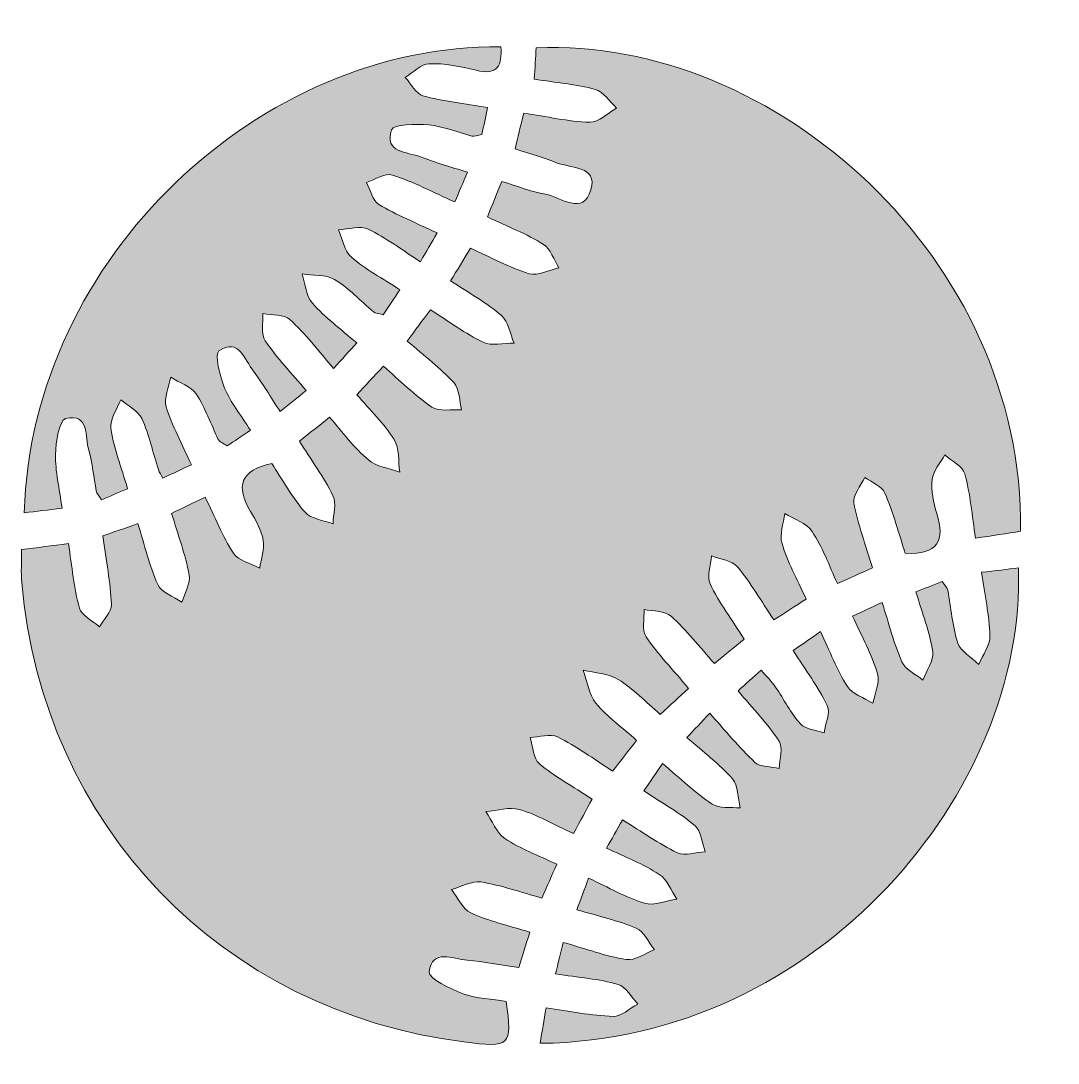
# Model space of a CAD drawing. Header units: inches. Extents: x 37 to 463, y -457 to -43.
# Drawn here: x 157.9 to 297.9, y -270 to -129.2 of the extents above; entities that cross this region are included whole.
import ezdxf

# ---------------------------------------------------------------- set-up
doc = ezdxf.new("R2010")
doc.units = ezdxf.units.IN
doc.header["$MEASUREMENT"] = 0
doc.layers.add('Layer 1', color=7, linetype='Continuous')

# ---------------------------------------------------------------- blocks, each defined once
blk = doc.blocks.new('block 4')
at = {"layer": 'Layer 1', "true_color": 0xffffff}
h = blk.add_hatch(color=7, dxfattribs=at)
h.dxf.hatch_style = 2
edge = h.paths.add_edge_path()
edge.add_spline(control_points=[(157.97, -200.65), (160.12, -200.37), (162.05, -200.12), (164.29, -199.83), (164.79, -202.98), (165.02, -205.83), (165.78, -208.54), (166.06, -209.56), (167.55, -210.24), (168.49, -211.08), (169.05, -210.08), (170.14, -209.05), (170.1, -208.08), (169.96, -205.1), (169.4, -202.15), (168.95, -198.8), (170.38, -198.29), (171.79, -197.8), (173.68, -197.14), (174.59, -200.08), (175.2, -202.85), (176.36, -205.37), (176.85, -206.44), (178.49, -206.97), (179.61, -207.75), (179.97, -206.52), (180.81, -205.2), (180.6, -204.08), (180.09, -201.32), (179.09, -198.64), (178.22, -195.75), (179.75, -195.01), (181, -194.41), (182.76, -193.56), (184.05, -196.2), (185.07, -198.84), (186.58, -201.15), (187.24, -202.15), (188.91, -202.5), (190.12, -203.15), (190.3, -201.89), (190.79, -200.58), (190.59, -199.39), (190.35, -198.03), (189.63, -196.7), (188.89, -195.49), (186.83, -192.1), (187.5, -189.94), (191.74, -189.01), (193.18, -191.18), (194.48, -193.58), (196.24, -195.6), (197.05, -196.52), (198.74, -196.68), (200.02, -197.18), (200.05, -195.9), (200.52, -194.39), (200.01, -193.37), (198.77, -190.84), (197.07, -188.53), (195.48, -186), (196.88, -184.89), (198.1, -183.93), (199.55, -182.78), (201.35, -184.8), (202.87, -186.9), (204.79, -188.54), (205.87, -189.47), (207.6, -189.65), (209.03, -190.17), (208.81, -188.69), (209.01, -186.95), (208.28, -185.79), (206.93, -183.65), (205.05, -181.84), (203.24, -179.73), (204.42, -178.46), (205.46, -177.34), (206.83, -175.87), (209.07, -177.82), (211.05, -179.85), (213.36, -181.39), (214.35, -182.05), (216.02, -181.68), (217.39, -181.78), (217.07, -180.55), (217.12, -178.98), (216.36, -178.14), (214.56, -176.16), (212.37, -174.52), (210.05, -172.48), (211.12, -171.03), (212.08, -169.72), (213.17, -168.25), (215.69, -169.84), (217.88, -171.5), (220.3, -172.64), (221.45, -173.18), (223.06, -172.75), (224.47, -172.76), (223.92, -171.49), (223.71, -169.84), (222.77, -169.03), (220.74, -167.29), (218.35, -165.98), (215.9, -164.35), (216.83, -162.83), (217.61, -161.53), (218.58, -159.94), (221.34, -161.18), (223.85, -162.56), (226.52, -163.38), (227.67, -163.73), (229.18, -162.89), (230.52, -162.59), (229.84, -161.5), (229.41, -160.03), (228.43, -159.42), (226.16, -158.01), (223.62, -157.02), (220.88, -155.71), (221.52, -154.11), (222.09, -152.7), (222.8, -150.93), (224.93, -151.57), (226.78, -152.33), (228.7, -152.66), (230.8, -153.02), (233.79, -155.64), (234.85, -152.04), (235.8, -148.8), (232.14, -149.18), (230.22, -148.4), (228.52, -147.72), (226.74, -147.23), (224.6, -146.53), (224.98, -144.96), (225.33, -143.51), (225.78, -141.69), (228.88, -142.16), (231.78, -142.84), (234.71, -142.93), (235.89, -142.96), (237.12, -141.7), (238.32, -141.02), (237.37, -140.15), (236.55, -138.81), (235.44, -138.5), (232.87, -137.79), (230.15, -137.58), (227.19, -137.12), (227.29, -135.54), (227.37, -134.19), (227.46, -132.86), (259.62, -131.5), (293.34, -161.29), (292.87, -198.17), (290.99, -198.46), (289.06, -198.76), (286.79, -199.11), (286.3, -195.98), (286.08, -193.13), (285.33, -190.43), (285.05, -189.4), (283.57, -188.69), (282.64, -187.84), (282.04, -188.94), (281.07, -189.99), (280.94, -191.14), (280.78, -192.66), (281.08, -194.31), (281.54, -195.79), (282.68, -199.4), (281.74, -201.34), (277.3, -201.15), (276.45, -198.58), (275.69, -195.71), (274.53, -193.01), (274.14, -192.08), (272.76, -191.58), (271.83, -190.89), (271.3, -192.04), (270.17, -193.3), (270.35, -194.32), (270.88, -197.22), (271.95, -200.03), (272.87, -203.11), (271.26, -203.83), (269.88, -204.45), (268.14, -205.23), (266.96, -202.72), (266.11, -200.28), (264.71, -198.2), (263.95, -197.07), (262.28, -196.55), (261.01, -195.75), (260.86, -197.12), (260.28, -198.63), (260.65, -199.84), (261.39, -202.28), (262.65, -204.56), (263.9, -207.33), (262.51, -208.23), (261.15, -209.11), (259.54, -210.15), (257.82, -207.57), (256.4, -205.1), (254.6, -202.94), (253.89, -202.09), (252.32, -201.97), (251.15, -201.51), (251.04, -202.78), (250.45, -204.29), (250.93, -205.28), (252.16, -207.81), (253.88, -210.11), (255.55, -212.73), (254.19, -213.84), (253.01, -214.81), (251.52, -216.03), (249.49, -213.76), (247.75, -211.51), (245.67, -209.64), (244.84, -208.9), (243.26, -209), (242.02, -208.72), (242.08, -209.97), (241.69, -211.52), (242.29, -212.41), (243.86, -214.75), (245.86, -216.8), (248.04, -219.39), (246.74, -220.59), (245.61, -221.62), (244.21, -222.9), (242.21, -221.2), (240.54, -219.43), (238.54, -218.19), (237.21, -217.37), (235.4, -217.31), (233.8, -216.91), (234.35, -218.43), (234.56, -220.22), (235.53, -221.4), (237.02, -223.23), (239.03, -224.64), (241.02, -226.41), (239.87, -227.89), (238.93, -229.08), (237.78, -230.56), (235.17, -228.9), (232.87, -227.2), (230.35, -225.95), (229.36, -225.47), (227.88, -225.98), (226.63, -226.04), (227.02, -227.24), (227.06, -228.87), (227.88, -229.56), (229.93, -231.3), (232.34, -232.6), (235.01, -234.35), (234.19, -235.86), (233.43, -237.27), (232.49, -238.99), (229.84, -237.78), (227.61, -236.47), (225.2, -235.75), (223.84, -235.34), (222.19, -235.9), (220.67, -236.03), (221.5, -237.27), (222.07, -238.91), (223.22, -239.68), (225.31, -241.07), (227.74, -241.95), (230.23, -243.15), (229.52, -244.77), (228.95, -246.04), (228.21, -247.71), (225.4, -246.93), (222.73, -245.98), (219.97, -245.54), (218.75, -245.34), (217.35, -246.19), (216.04, -246.56), (216.88, -247.64), (217.5, -249.2), (218.61, -249.71), (221.02, -250.82), (223.68, -251.4), (226.59, -252.32), (226.06, -254.03), (225.62, -255.45), (225.11, -257.1), (222.61, -256.73), (220.39, -256.28), (218.14, -256.1), (216.2, -255.95), (213.4, -254.47), (213.01, -257.71), (212.91, -258.52), (215.86, -260.01), (217.6, -260.65), (219.44, -261.33), (221.51, -261.36), (223.42, -261.66), (224.21, -267.74), (223.99, -267.94), (217.69, -267.15), (184.99, -262.99), (160.85, -237.93), (157.99, -205.11), (157.87, -203.72), (157.97, -202.31), (157.97, -200.65)], knot_values=[0, 0, 0, 0, 1, 1, 1, 2, 2, 2, 3, 3, 3, 4, 4, 4, 5, 5, 5, 6, 6, 6, 7, 7, 7, 8, 8, 8, 9, 9, 9, 10, 10, 10, 11, 11, 11, 12, 12, 12, 13, 13, 13, 14, 14, 14, 15, 15, 15, 16, 16, 16, 17, 17, 17, 18, 18, 18, 19, 19, 19, 20, 20, 20, 21, 21, 21, 22, 22, 22, 23, 23, 23, 24, 24, 24, 25, 25, 25, 26, 26, 26, 27, 27, 27, 28, 28, 28, 29, 29, 29, 30, 30, 30, 31, 31, 31, 32, 32, 32, 33, 33, 33, 34, 34, 34, 35, 35, 35, 36, 36, 36, 37, 37, 37, 38, 38, 38, 39, 39, 39, 40, 40, 40, 41, 41, 41, 42, 42, 42, 43, 43, 43, 44, 44, 44, 45, 45, 45, 46, 46, 46, 47, 47, 47, 48, 48, 48, 49, 49, 49, 50, 50, 50, 51, 51, 51, 52, 52, 52, 53, 53, 53, 54, 54, 54, 55, 55, 55, 56, 56, 56, 57, 57, 57, 58, 58, 58, 59, 59, 59, 60, 60, 60, 61, 61, 61, 62, 62, 62, 63, 63, 63, 64, 64, 64, 65, 65, 65, 66, 66, 66, 67, 67, 67, 68, 68, 68, 69, 69, 69, 70, 70, 70, 71, 71, 71, 72, 72, 72, 73, 73, 73, 74, 74, 74, 75, 75, 75, 76, 76, 76, 77, 77, 77, 78, 78, 78, 79, 79, 79, 80, 80, 80, 81, 81, 81, 82, 82, 82, 83, 83, 83, 84, 84, 84, 85, 85, 85, 86, 86, 86, 87, 87, 87, 88, 88, 88, 89, 89, 89, 90, 90, 90, 91, 91, 91, 92, 92, 92, 93, 93, 93, 94, 94, 94, 95, 95, 95, 96, 96, 96, 97, 97, 97, 98, 98, 98, 99, 99, 99, 100, 100, 100, 101, 101, 101, 102, 102, 102, 103, 103, 103, 104, 104, 104, 105, 105, 105, 105], degree=3, periodic=1)
h = blk.add_hatch(color=7, dxfattribs=at)
h.dxf.hatch_style = 2
edge = h.paths.add_edge_path()
edge.add_spline(control_points=[(180.89, -189.2), (179.47, -189.86), (178.46, -190.33), (177.05, -190.99), (176.83, -190.58), (176.57, -190.23), (176.44, -189.84), (175.7, -187.53), (175.19, -185.13), (174.19, -182.94), (173.7, -181.88), (172.32, -181.24), (171.35, -180.4), (170.87, -181.7), (169.85, -183.08), (170.03, -184.28), (170.42, -186.93), (171.43, -189.49), (172.28, -192.42), (171.04, -192.95), (169.94, -193.42), (168.76, -193.92), (168.44, -193.38), (168.12, -193.06), (168.05, -192.7), (167.7, -190.88), (167.56, -189.01), (167.04, -187.24), (166.51, -185.42), (167.22, -182.2), (163.88, -182.96), (163.08, -183.14), (162.58, -186.12), (162.55, -187.82), (162.5, -190.06), (163.06, -192.3), (163.43, -195.06), (161.55, -195.29), (159.98, -195.48), (158.33, -195.68), (159.26, -161.2), (190.42, -132.28), (222.68, -132.76), (222.87, -135.2), (222.3, -136.65), (219.34, -135.91), (217.27, -135.4), (215.11, -134.96), (213.01, -135.02), (211.92, -135.05), (210.86, -136.22), (209.78, -136.88), (210.57, -137.74), (211.21, -139.09), (212.16, -139.35), (214.89, -140.1), (217.74, -140.41), (220.9, -140.95), (220.62, -142.24), (220.38, -143.4), (220.13, -144.57), (219.54, -144.68), (219.11, -144.88), (218.75, -144.79), (216.81, -144.3), (214.92, -143.47), (212.96, -143.28), (211.24, -143.12), (208.14, -143.22), (207.91, -143.94), (206.9, -147.09), (210.04, -146.89), (211.84, -147.61), (213.81, -148.39), (215.86, -148.94), (218.18, -149.68), (217.57, -151.1), (217.08, -152.23), (216.45, -153.7), (213.51, -152.38), (210.86, -150.97), (208.05, -150.06), (207.08, -149.75), (205.71, -150.69), (204.52, -151.05), (205.07, -152.07), (205.35, -153.51), (206.2, -154.02), (208.6, -155.46), (211.24, -156.53), (214.07, -157.88), (213.26, -159.29), (212.66, -160.33), (211.82, -161.77), (209.32, -160.17), (207.17, -158.51), (204.77, -157.38), (203.68, -156.86), (202.1, -157.39), (200.74, -157.44), (201.31, -158.7), (201.55, -160.33), (202.5, -161.15), (204.4, -162.8), (206.69, -164.01), (209.06, -165.56), (208.19, -166.84), (207.5, -167.85), (206.78, -168.92), (206.22, -168.76), (205.76, -168.75), (205.48, -168.52), (203.72, -167.06), (202.14, -165.31), (200.21, -164.16), (199.03, -163.45), (197.32, -163.64), (195.85, -163.42), (196.29, -164.76), (196.37, -166.4), (197.23, -167.37), (198.91, -169.27), (201.01, -170.8), (203.22, -172.74), (202.17, -173.9), (201.27, -174.88), (200.1, -176.17), (198.01, -173.78), (196.29, -171.49), (194.21, -169.59), (193.4, -168.86), (191.79, -169), (190.54, -168.75), (190.62, -170), (190.26, -171.54), (190.87, -172.45), (192.43, -174.77), (194.41, -176.82), (196.4, -179.17), (195.21, -180.13), (194.25, -180.9), (192.88, -182), (191.6, -180.04), (190.54, -178.22), (189.27, -176.56), (188.08, -175.02), (187.35, -171.98), (184.62, -173.81), (184, -174.22), (184.72, -177.24), (185.38, -178.83), (186.18, -180.77), (187.57, -182.46), (188.87, -184.52), (187.7, -185.31), (186.71, -185.99), (185.72, -186.65), (185.18, -186.26), (184.69, -186.1), (184.53, -185.77), (183.52, -183.73), (182.8, -181.5), (181.54, -179.63), (180.83, -178.58), (179.28, -178.1), (178.11, -177.37), (177.87, -178.7), (177.14, -180.19), (177.49, -181.35), (178.27, -183.91), (179.6, -186.31), (180.89, -189.2)], knot_values=[0, 0, 0, 0, 1, 1, 1, 2, 2, 2, 3, 3, 3, 4, 4, 4, 5, 5, 5, 6, 6, 6, 7, 7, 7, 8, 8, 8, 9, 9, 9, 10, 10, 10, 11, 11, 11, 12, 12, 12, 13, 13, 13, 14, 14, 14, 15, 15, 15, 16, 16, 16, 17, 17, 17, 18, 18, 18, 19, 19, 19, 20, 20, 20, 21, 21, 21, 22, 22, 22, 23, 23, 23, 24, 24, 24, 25, 25, 25, 26, 26, 26, 27, 27, 27, 28, 28, 28, 29, 29, 29, 30, 30, 30, 31, 31, 31, 32, 32, 32, 33, 33, 33, 34, 34, 34, 35, 35, 35, 36, 36, 36, 37, 37, 37, 38, 38, 38, 39, 39, 39, 40, 40, 40, 41, 41, 41, 42, 42, 42, 43, 43, 43, 44, 44, 44, 45, 45, 45, 46, 46, 46, 47, 47, 47, 48, 48, 48, 49, 49, 49, 50, 50, 50, 51, 51, 51, 52, 52, 52, 53, 53, 53, 54, 54, 54, 55, 55, 55, 56, 56, 56, 57, 57, 57, 57], degree=3, periodic=1)
h = blk.add_hatch(color=7, dxfattribs=at)
h.dxf.hatch_style = 2
edge = h.paths.add_edge_path()
edge.add_spline(control_points=[(227.99, -267.33), (228.27, -265.64), (228.5, -264.27), (228.79, -262.54), (231.97, -262.99), (234.9, -263.59), (237.85, -263.7), (238.93, -263.75), (240.06, -262.61), (241.17, -262.02), (240.3, -261.1), (239.57, -259.66), (238.52, -259.37), (235.94, -258.64), (233.2, -258.44), (230.06, -257.96), (230.41, -256.56), (230.72, -255.31), (231.12, -253.7), (234.18, -254.57), (236.85, -255.57), (239.62, -256), (240.8, -256.19), (242.16, -255.16), (243.43, -254.68), (242.62, -253.69), (242.01, -252.24), (240.97, -251.79), (238.52, -250.74), (235.86, -250.16), (232.94, -249.28), (233.49, -247.83), (233.91, -246.7), (234.54, -245.03), (237.24, -246.28), (239.57, -247.66), (242.09, -248.41), (243.37, -248.8), (244.99, -248.07), (246.46, -247.84), (245.68, -246.71), (245.14, -245.2), (244.07, -244.51), (241.95, -243.13), (239.53, -242.2), (236.96, -240.95), (237.69, -239.66), (238.28, -238.61), (239.11, -237.15), (241.72, -238.75), (244.02, -240.4), (246.53, -241.59), (247.54, -242.06), (249.02, -241.53), (250.29, -241.45), (249.85, -240.26), (249.75, -238.67), (248.91, -237.95), (246.88, -236.22), (244.5, -234.89), (242.01, -233.24), (242.87, -231.97), (243.56, -230.97), (244.52, -229.54), (246.88, -231.52), (248.91, -233.48), (251.22, -235.03), (252.17, -235.66), (253.72, -235.4), (254.99, -235.54), (254.67, -234.21), (254.75, -232.54), (253.96, -231.63), (252.21, -229.61), (250.02, -227.99), (247.81, -226.02), (248.87, -224.9), (249.72, -224), (250.89, -222.75), (253.01, -225.1), (254.86, -227.4), (257, -229.39), (257.72, -230.06), (259.17, -229.95), (260.28, -230.19), (260.3, -228.94), (260.82, -227.36), (260.25, -226.5), (258.71, -224.15), (256.71, -222.1), (254.71, -219.73), (255.79, -218.76), (256.7, -217.94), (257.83, -216.93), (258.58, -217.8), (259.26, -218.47), (259.79, -219.24), (260.93, -220.89), (261.82, -222.74), (263.15, -224.2), (263.83, -224.94), (265.25, -225.01), (266.33, -225.39), (266.51, -224.15), (267.22, -222.65), (266.76, -221.72), (265.54, -219.19), (263.82, -216.89), (262.16, -214.29), (263.4, -213.43), (264.41, -212.72), (265.85, -211.72), (267.12, -214.39), (268.06, -216.92), (269.48, -219.14), (270.16, -220.19), (271.75, -220.67), (272.93, -221.41), (273.17, -220.06), (273.91, -218.57), (273.55, -217.41), (272.77, -214.84), (271.44, -212.44), (270.18, -209.64), (271.49, -209.03), (272.7, -208.47), (274.17, -207.78), (275.11, -210.71), (275.75, -213.36), (276.84, -215.8), (277.3, -216.84), (278.7, -217.46), (279.67, -218.27), (280.15, -216.99), (281.18, -215.63), (281, -214.46), (280.59, -211.82), (279.59, -209.27), (278.73, -206.37), (279.95, -205.88), (281.07, -205.43), (282.27, -204.95), (282.62, -205.49), (282.96, -205.79), (283.03, -206.14), (283.48, -208.52), (283.63, -211), (284.39, -213.27), (284.78, -214.41), (286.23, -215.2), (287.21, -216.15), (287.75, -214.87), (288.77, -213.58), (288.73, -212.32), (288.64, -209.53), (288.02, -206.76), (287.58, -203.71), (289.53, -203.49), (291.04, -203.31), (292.57, -203.13), (293.67, -233.07), (265.59, -266.96), (227.99, -267.33)], knot_values=[0, 0, 0, 0, 1, 1, 1, 2, 2, 2, 3, 3, 3, 4, 4, 4, 5, 5, 5, 6, 6, 6, 7, 7, 7, 8, 8, 8, 9, 9, 9, 10, 10, 10, 11, 11, 11, 12, 12, 12, 13, 13, 13, 14, 14, 14, 15, 15, 15, 16, 16, 16, 17, 17, 17, 18, 18, 18, 19, 19, 19, 20, 20, 20, 21, 21, 21, 22, 22, 22, 23, 23, 23, 24, 24, 24, 25, 25, 25, 26, 26, 26, 27, 27, 27, 28, 28, 28, 29, 29, 29, 30, 30, 30, 31, 31, 31, 32, 32, 32, 33, 33, 33, 34, 34, 34, 35, 35, 35, 36, 36, 36, 37, 37, 37, 38, 38, 38, 39, 39, 39, 40, 40, 40, 41, 41, 41, 42, 42, 42, 43, 43, 43, 44, 44, 44, 45, 45, 45, 46, 46, 46, 47, 47, 47, 48, 48, 48, 49, 49, 49, 50, 50, 50, 51, 51, 51, 52, 52, 52, 53, 53, 53, 54, 54, 54, 54], degree=3, periodic=1)
at = {"layer": 'Layer 1', "lineweight": 0}
for points, knots in [([(157.97, -200.65), (160.12, -200.37), (162.05, -200.12), (164.29, -199.83), (164.79, -202.98), (165.02, -205.83), (165.78, -208.54), (166.06, -209.56), (167.55, -210.24), (168.49, -211.08), (169.05, -210.08), (170.14, -209.05), (170.1, -208.08), (169.96, -205.1), (169.4, -202.15), (168.95, -198.8), (170.38, -198.29), (171.79, -197.8), (173.68, -197.14), (174.59, -200.08), (175.2, -202.85), (176.36, -205.37), (176.85, -206.44), (178.49, -206.97), (179.61, -207.75), (179.97, -206.52), (180.81, -205.2), (180.6, -204.08), (180.09, -201.32), (179.09, -198.64), (178.22, -195.75), (179.75, -195.01), (181, -194.41), (182.76, -193.56), (184.05, -196.2), (185.07, -198.84), (186.58, -201.15), (187.24, -202.15), (188.91, -202.5), (190.12, -203.15), (190.3, -201.89), (190.79, -200.58), (190.59, -199.39), (190.35, -198.03), (189.63, -196.7), (188.89, -195.49), (186.83, -192.1), (187.5, -189.94), (191.74, -189.01), (193.18, -191.18), (194.48, -193.58), (196.24, -195.6), (197.05, -196.52), (198.74, -196.68), (200.02, -197.18), (200.05, -195.9), (200.52, -194.39), (200.01, -193.37), (198.77, -190.84), (197.07, -188.53), (195.48, -186), (196.88, -184.89), (198.1, -183.93), (199.55, -182.78), (201.35, -184.8), (202.87, -186.9), (204.79, -188.54), (205.87, -189.47), (207.6, -189.65), (209.03, -190.17), (208.81, -188.69), (209.01, -186.95), (208.28, -185.79), (206.93, -183.65), (205.05, -181.84), (203.24, -179.73), (204.42, -178.46), (205.46, -177.34), (206.83, -175.87), (209.07, -177.82), (211.05, -179.85), (213.36, -181.39), (214.35, -182.05), (216.02, -181.68), (217.39, -181.78), (217.07, -180.55), (217.12, -178.98), (216.36, -178.14), (214.56, -176.16), (212.37, -174.52), (210.05, -172.48), (211.12, -171.03), (212.08, -169.72), (213.17, -168.25), (215.69, -169.84), (217.88, -171.5), (220.3, -172.64), (221.45, -173.18), (223.06, -172.75), (224.47, -172.76), (223.92, -171.49), (223.71, -169.84), (222.77, -169.03), (220.74, -167.29), (218.35, -165.98), (215.9, -164.35), (216.83, -162.83), (217.61, -161.53), (218.58, -159.94), (221.34, -161.18), (223.85, -162.56), (226.52, -163.38), (227.67, -163.73), (229.18, -162.89), (230.52, -162.59), (229.84, -161.5), (229.41, -160.03), (228.43, -159.42), (226.16, -158.01), (223.62, -157.02), (220.88, -155.71), (221.52, -154.11), (222.09, -152.7), (222.8, -150.93), (224.93, -151.57), (226.78, -152.33), (228.7, -152.66), (230.8, -153.02), (233.79, -155.64), (234.85, -152.04), (235.8, -148.8), (232.14, -149.18), (230.22, -148.4), (228.52, -147.72), (226.74, -147.23), (224.6, -146.53), (224.98, -144.96), (225.33, -143.51), (225.78, -141.69), (228.88, -142.16), (231.78, -142.84), (234.71, -142.93), (235.89, -142.96), (237.12, -141.7), (238.32, -141.02), (237.37, -140.15), (236.55, -138.81), (235.44, -138.5), (232.87, -137.79), (230.15, -137.58), (227.19, -137.12), (227.29, -135.54), (227.37, -134.19), (227.46, -132.86), (259.62, -131.5), (293.34, -161.29), (292.87, -198.17), (290.99, -198.46), (289.06, -198.76), (286.79, -199.11), (286.3, -195.98), (286.08, -193.13), (285.33, -190.43), (285.05, -189.4), (283.57, -188.69), (282.64, -187.84), (282.04, -188.94), (281.07, -189.99), (280.94, -191.14), (280.78, -192.66), (281.08, -194.31), (281.54, -195.79), (282.68, -199.4), (281.74, -201.34), (277.3, -201.15), (276.45, -198.58), (275.69, -195.71), (274.53, -193.01), (274.14, -192.08), (272.76, -191.58), (271.83, -190.89), (271.3, -192.04), (270.17, -193.3), (270.35, -194.32), (270.88, -197.22), (271.95, -200.03), (272.87, -203.11), (271.26, -203.83), (269.88, -204.45), (268.14, -205.23), (266.96, -202.72), (266.11, -200.28), (264.71, -198.2), (263.95, -197.07), (262.28, -196.55), (261.01, -195.75), (260.86, -197.12), (260.28, -198.63), (260.65, -199.84), (261.39, -202.28), (262.65, -204.56), (263.9, -207.33), (262.51, -208.23), (261.15, -209.11), (259.54, -210.15), (257.82, -207.57), (256.4, -205.1), (254.6, -202.94), (253.89, -202.09), (252.32, -201.97), (251.15, -201.51), (251.04, -202.78), (250.45, -204.29), (250.93, -205.28), (252.16, -207.81), (253.88, -210.11), (255.55, -212.73), (254.19, -213.84), (253.01, -214.81), (251.52, -216.03), (249.49, -213.76), (247.75, -211.51), (245.67, -209.64), (244.84, -208.9), (243.26, -209), (242.02, -208.72), (242.08, -209.97), (241.69, -211.52), (242.29, -212.41), (243.86, -214.75), (245.86, -216.8), (248.04, -219.39), (246.74, -220.59), (245.61, -221.62), (244.21, -222.9), (242.21, -221.2), (240.54, -219.43), (238.54, -218.19), (237.21, -217.37), (235.4, -217.31), (233.8, -216.91), (234.35, -218.43), (234.56, -220.22), (235.53, -221.4), (237.02, -223.23), (239.03, -224.64), (241.02, -226.41), (239.87, -227.89), (238.93, -229.08), (237.78, -230.56), (235.17, -228.9), (232.87, -227.2), (230.35, -225.95), (229.36, -225.47), (227.88, -225.98), (226.63, -226.04), (227.02, -227.24), (227.06, -228.87), (227.88, -229.56), (229.93, -231.3), (232.34, -232.6), (235.01, -234.35), (234.19, -235.86), (233.43, -237.27), (232.49, -238.99), (229.84, -237.78), (227.61, -236.47), (225.2, -235.75), (223.84, -235.34), (222.19, -235.9), (220.67, -236.03), (221.5, -237.27), (222.07, -238.91), (223.22, -239.68), (225.31, -241.07), (227.74, -241.95), (230.23, -243.15), (229.52, -244.77), (228.95, -246.04), (228.21, -247.71), (225.4, -246.93), (222.73, -245.98), (219.97, -245.54), (218.75, -245.34), (217.35, -246.19), (216.04, -246.56), (216.88, -247.64), (217.5, -249.2), (218.61, -249.71), (221.02, -250.82), (223.68, -251.4), (226.59, -252.32), (226.06, -254.03), (225.62, -255.45), (225.11, -257.1), (222.61, -256.73), (220.39, -256.28), (218.14, -256.1), (216.2, -255.95), (213.4, -254.47), (213.01, -257.71), (212.91, -258.52), (215.86, -260.01), (217.6, -260.65), (219.44, -261.33), (221.51, -261.36), (223.42, -261.66), (224.21, -267.74), (223.99, -267.94), (217.69, -267.15), (184.99, -262.99), (160.85, -237.93), (157.99, -205.11), (157.87, -203.72), (157.97, -202.31), (157.97, -200.65)], [0, 0, 0, 0, 1, 1, 1, 2, 2, 2, 3, 3, 3, 4, 4, 4, 5, 5, 5, 6, 6, 6, 7, 7, 7, 8, 8, 8, 9, 9, 9, 10, 10, 10, 11, 11, 11, 12, 12, 12, 13, 13, 13, 14, 14, 14, 15, 15, 15, 16, 16, 16, 17, 17, 17, 18, 18, 18, 19, 19, 19, 20, 20, 20, 21, 21, 21, 22, 22, 22, 23, 23, 23, 24, 24, 24, 25, 25, 25, 26, 26, 26, 27, 27, 27, 28, 28, 28, 29, 29, 29, 30, 30, 30, 31, 31, 31, 32, 32, 32, 33, 33, 33, 34, 34, 34, 35, 35, 35, 36, 36, 36, 37, 37, 37, 38, 38, 38, 39, 39, 39, 40, 40, 40, 41, 41, 41, 42, 42, 42, 43, 43, 43, 44, 44, 44, 45, 45, 45, 46, 46, 46, 47, 47, 47, 48, 48, 48, 49, 49, 49, 50, 50, 50, 51, 51, 51, 52, 52, 52, 53, 53, 53, 54, 54, 54, 55, 55, 55, 56, 56, 56, 57, 57, 57, 58, 58, 58, 59, 59, 59, 60, 60, 60, 61, 61, 61, 62, 62, 62, 63, 63, 63, 64, 64, 64, 65, 65, 65, 66, 66, 66, 67, 67, 67, 68, 68, 68, 69, 69, 69, 70, 70, 70, 71, 71, 71, 72, 72, 72, 73, 73, 73, 74, 74, 74, 75, 75, 75, 76, 76, 76, 77, 77, 77, 78, 78, 78, 79, 79, 79, 80, 80, 80, 81, 81, 81, 82, 82, 82, 83, 83, 83, 84, 84, 84, 85, 85, 85, 86, 86, 86, 87, 87, 87, 88, 88, 88, 89, 89, 89, 90, 90, 90, 91, 91, 91, 92, 92, 92, 93, 93, 93, 94, 94, 94, 95, 95, 95, 96, 96, 96, 97, 97, 97, 98, 98, 98, 99, 99, 99, 100, 100, 100, 101, 101, 101, 102, 102, 102, 103, 103, 103, 104, 104, 104, 105, 105, 105, 105]), ([(180.89, -189.2), (179.47, -189.86), (178.46, -190.33), (177.05, -190.99), (176.83, -190.58), (176.57, -190.23), (176.44, -189.84), (175.7, -187.53), (175.19, -185.13), (174.19, -182.94), (173.7, -181.88), (172.32, -181.24), (171.35, -180.4), (170.87, -181.7), (169.85, -183.08), (170.03, -184.28), (170.42, -186.93), (171.43, -189.49), (172.28, -192.42), (171.04, -192.95), (169.94, -193.42), (168.76, -193.92), (168.44, -193.38), (168.12, -193.06), (168.05, -192.7), (167.7, -190.88), (167.56, -189.01), (167.04, -187.24), (166.51, -185.42), (167.22, -182.2), (163.88, -182.96), (163.08, -183.14), (162.58, -186.12), (162.55, -187.82), (162.5, -190.06), (163.06, -192.3), (163.43, -195.06), (161.55, -195.29), (159.98, -195.48), (158.33, -195.68), (159.26, -161.2), (190.42, -132.28), (222.68, -132.76), (222.87, -135.2), (222.3, -136.65), (219.34, -135.91), (217.27, -135.4), (215.11, -134.96), (213.01, -135.02), (211.92, -135.05), (210.86, -136.22), (209.78, -136.88), (210.57, -137.74), (211.21, -139.09), (212.16, -139.35), (214.89, -140.1), (217.74, -140.41), (220.9, -140.95), (220.62, -142.24), (220.38, -143.4), (220.13, -144.57), (219.54, -144.68), (219.11, -144.88), (218.75, -144.79), (216.81, -144.3), (214.92, -143.47), (212.96, -143.28), (211.24, -143.12), (208.14, -143.22), (207.91, -143.94), (206.9, -147.09), (210.04, -146.89), (211.84, -147.61), (213.81, -148.39), (215.86, -148.94), (218.18, -149.68), (217.57, -151.1), (217.08, -152.23), (216.45, -153.7), (213.51, -152.38), (210.86, -150.97), (208.05, -150.06), (207.08, -149.75), (205.71, -150.69), (204.52, -151.05), (205.07, -152.07), (205.35, -153.51), (206.2, -154.02), (208.6, -155.46), (211.24, -156.53), (214.07, -157.88), (213.26, -159.29), (212.66, -160.33), (211.82, -161.77), (209.32, -160.17), (207.17, -158.51), (204.77, -157.38), (203.68, -156.86), (202.1, -157.39), (200.74, -157.44), (201.31, -158.7), (201.55, -160.33), (202.5, -161.15), (204.4, -162.8), (206.69, -164.01), (209.06, -165.56), (208.19, -166.84), (207.5, -167.85), (206.78, -168.92), (206.22, -168.76), (205.76, -168.75), (205.48, -168.52), (203.72, -167.06), (202.14, -165.31), (200.21, -164.16), (199.03, -163.45), (197.32, -163.64), (195.85, -163.42), (196.29, -164.76), (196.37, -166.4), (197.23, -167.37), (198.91, -169.27), (201.01, -170.8), (203.22, -172.74), (202.17, -173.9), (201.27, -174.88), (200.1, -176.17), (198.01, -173.78), (196.29, -171.49), (194.21, -169.59), (193.4, -168.86), (191.79, -169), (190.54, -168.75), (190.62, -170), (190.26, -171.54), (190.87, -172.45), (192.43, -174.77), (194.41, -176.82), (196.4, -179.17), (195.21, -180.13), (194.25, -180.9), (192.88, -182), (191.6, -180.04), (190.54, -178.22), (189.27, -176.56), (188.08, -175.02), (187.35, -171.98), (184.62, -173.81), (184, -174.22), (184.72, -177.24), (185.38, -178.83), (186.18, -180.77), (187.57, -182.46), (188.87, -184.52), (187.7, -185.31), (186.71, -185.99), (185.72, -186.65), (185.18, -186.26), (184.69, -186.1), (184.53, -185.77), (183.52, -183.73), (182.8, -181.5), (181.54, -179.63), (180.83, -178.58), (179.28, -178.1), (178.11, -177.37), (177.87, -178.7), (177.14, -180.19), (177.49, -181.35), (178.27, -183.91), (179.6, -186.31), (180.89, -189.2)], [0, 0, 0, 0, 1, 1, 1, 2, 2, 2, 3, 3, 3, 4, 4, 4, 5, 5, 5, 6, 6, 6, 7, 7, 7, 8, 8, 8, 9, 9, 9, 10, 10, 10, 11, 11, 11, 12, 12, 12, 13, 13, 13, 14, 14, 14, 15, 15, 15, 16, 16, 16, 17, 17, 17, 18, 18, 18, 19, 19, 19, 20, 20, 20, 21, 21, 21, 22, 22, 22, 23, 23, 23, 24, 24, 24, 25, 25, 25, 26, 26, 26, 27, 27, 27, 28, 28, 28, 29, 29, 29, 30, 30, 30, 31, 31, 31, 32, 32, 32, 33, 33, 33, 34, 34, 34, 35, 35, 35, 36, 36, 36, 37, 37, 37, 38, 38, 38, 39, 39, 39, 40, 40, 40, 41, 41, 41, 42, 42, 42, 43, 43, 43, 44, 44, 44, 45, 45, 45, 46, 46, 46, 47, 47, 47, 48, 48, 48, 49, 49, 49, 50, 50, 50, 51, 51, 51, 52, 52, 52, 53, 53, 53, 54, 54, 54, 55, 55, 55, 56, 56, 56, 57, 57, 57, 57]), ([(227.99, -267.33), (228.27, -265.64), (228.5, -264.27), (228.79, -262.54), (231.97, -262.99), (234.9, -263.59), (237.85, -263.7), (238.93, -263.75), (240.06, -262.61), (241.17, -262.02), (240.3, -261.1), (239.57, -259.66), (238.52, -259.37), (235.94, -258.64), (233.2, -258.44), (230.06, -257.96), (230.41, -256.56), (230.72, -255.31), (231.12, -253.7), (234.18, -254.57), (236.85, -255.57), (239.62, -256), (240.8, -256.19), (242.16, -255.16), (243.43, -254.68), (242.62, -253.69), (242.01, -252.24), (240.97, -251.79), (238.52, -250.74), (235.86, -250.16), (232.94, -249.28), (233.49, -247.83), (233.91, -246.7), (234.54, -245.03), (237.24, -246.28), (239.57, -247.66), (242.09, -248.41), (243.37, -248.8), (244.99, -248.07), (246.46, -247.84), (245.68, -246.71), (245.14, -245.2), (244.07, -244.51), (241.95, -243.13), (239.53, -242.2), (236.96, -240.95), (237.69, -239.66), (238.28, -238.61), (239.11, -237.15), (241.72, -238.75), (244.02, -240.4), (246.53, -241.59), (247.54, -242.06), (249.02, -241.53), (250.29, -241.45), (249.85, -240.26), (249.75, -238.67), (248.91, -237.95), (246.88, -236.22), (244.5, -234.89), (242.01, -233.24), (242.87, -231.97), (243.56, -230.97), (244.52, -229.54), (246.88, -231.52), (248.91, -233.48), (251.22, -235.03), (252.17, -235.66), (253.72, -235.4), (254.99, -235.54), (254.67, -234.21), (254.75, -232.54), (253.96, -231.63), (252.21, -229.61), (250.02, -227.99), (247.81, -226.02), (248.87, -224.9), (249.72, -224), (250.89, -222.75), (253.01, -225.1), (254.86, -227.4), (257, -229.39), (257.72, -230.06), (259.17, -229.95), (260.28, -230.19), (260.3, -228.94), (260.82, -227.36), (260.25, -226.5), (258.71, -224.15), (256.71, -222.1), (254.71, -219.73), (255.79, -218.76), (256.7, -217.94), (257.83, -216.93), (258.58, -217.8), (259.26, -218.47), (259.79, -219.24), (260.93, -220.89), (261.82, -222.74), (263.15, -224.2), (263.83, -224.94), (265.25, -225.01), (266.33, -225.39), (266.51, -224.15), (267.22, -222.65), (266.76, -221.72), (265.54, -219.19), (263.82, -216.89), (262.16, -214.29), (263.4, -213.43), (264.41, -212.72), (265.85, -211.72), (267.12, -214.39), (268.06, -216.92), (269.48, -219.14), (270.16, -220.19), (271.75, -220.67), (272.93, -221.41), (273.17, -220.06), (273.91, -218.57), (273.55, -217.41), (272.77, -214.84), (271.44, -212.44), (270.18, -209.64), (271.49, -209.03), (272.7, -208.47), (274.17, -207.78), (275.11, -210.71), (275.75, -213.36), (276.84, -215.8), (277.3, -216.84), (278.7, -217.46), (279.67, -218.27), (280.15, -216.99), (281.18, -215.63), (281, -214.46), (280.59, -211.82), (279.59, -209.27), (278.73, -206.37), (279.95, -205.88), (281.07, -205.43), (282.27, -204.95), (282.62, -205.49), (282.96, -205.79), (283.03, -206.14), (283.48, -208.52), (283.63, -211), (284.39, -213.27), (284.78, -214.41), (286.23, -215.2), (287.21, -216.15), (287.75, -214.87), (288.77, -213.58), (288.73, -212.32), (288.64, -209.53), (288.02, -206.76), (287.58, -203.71), (289.53, -203.49), (291.04, -203.31), (292.57, -203.13), (293.67, -233.07), (265.59, -266.96), (227.99, -267.33)], [0, 0, 0, 0, 1, 1, 1, 2, 2, 2, 3, 3, 3, 4, 4, 4, 5, 5, 5, 6, 6, 6, 7, 7, 7, 8, 8, 8, 9, 9, 9, 10, 10, 10, 11, 11, 11, 12, 12, 12, 13, 13, 13, 14, 14, 14, 15, 15, 15, 16, 16, 16, 17, 17, 17, 18, 18, 18, 19, 19, 19, 20, 20, 20, 21, 21, 21, 22, 22, 22, 23, 23, 23, 24, 24, 24, 25, 25, 25, 26, 26, 26, 27, 27, 27, 28, 28, 28, 29, 29, 29, 30, 30, 30, 31, 31, 31, 32, 32, 32, 33, 33, 33, 34, 34, 34, 35, 35, 35, 36, 36, 36, 37, 37, 37, 38, 38, 38, 39, 39, 39, 40, 40, 40, 41, 41, 41, 42, 42, 42, 43, 43, 43, 44, 44, 44, 45, 45, 45, 46, 46, 46, 47, 47, 47, 48, 48, 48, 49, 49, 49, 50, 50, 50, 51, 51, 51, 52, 52, 52, 53, 53, 53, 54, 54, 54, 54])]:
    blk.add_open_spline(points, degree=3, knots=knots, dxfattribs=at)
blk = doc.blocks.new('block 7')
at = {"layer": 'Layer 1', "true_color": 0x024d84}
h = blk.add_hatch(color=156, dxfattribs=at)
h.dxf.hatch_style = 2
edge = h.paths.add_edge_path()
edge.add_spline(control_points=[(319.93, -102.24), (325.72, -85.09), (333.45, -72.19), (343.11, -63.56), (352.08, -56.4), (360.32, -54.41), (367.82, -57.59), (375.32, -60.77), (379.58, -67.48), (380.61, -77.7), (380.94, -88.38), (377.91, -97.05), (371.49, -103.69), (365.07, -110.34), (356.57, -114.29), (346.01, -115.54), (342.71, -133.95), (340.61, -153.23), (339.7, -173.4), (338.79, -193.57), (338.99, -211.27), (340.3, -226.49), (341.6, -241.72), (343.9, -251.2), (347.2, -254.95), (348.45, -256.09), (349.7, -256.29), (350.95, -255.55), (352.2, -254.81), (353.28, -253.87), (354.19, -252.74), (354.19, -252.74), (354.36, -252.74), (354.36, -252.74), (357.99, -248.76), (361.63, -243.31), (365.27, -236.37), (368.9, -229.45), (372.11, -222.77), (374.9, -216.35), (377.68, -209.93), (379.52, -205.41), (380.43, -202.8), (380.43, -202.8), (390.49, -206.38), (390.49, -206.38), (388.1, -213.2), (384.67, -221.38), (380.18, -230.92), (375.69, -240.47), (370.38, -249.07), (364.24, -256.74), (358.11, -264.41), (351.29, -268.76), (343.79, -269.78), (337.66, -270.01), (332.31, -267.96), (327.77, -263.64), (323.23, -259.33), (319.65, -254.04), (317.03, -247.79), (309.88, -228.82), (306.7, -206.44), (307.49, -180.64), (308.28, -154.85), (311.41, -132.13), (316.86, -112.47), (309.7, -110.65), (302.46, -109.72), (295.13, -109.66), (287.8, -109.6), (280.16, -112.24), (272.21, -117.58), (272.21, -117.58), (266.07, -108.89), (266.07, -108.89), (275.16, -102.64), (283.89, -99.35), (292.23, -99.01), (300.59, -98.67), (309.82, -99.75), (319.93, -102.24)], knot_values=[0, 0, 0, 0, 1, 1, 1, 2, 2, 2, 3, 3, 3, 4, 4, 4, 5, 5, 5, 6, 6, 6, 7, 7, 7, 8, 8, 8, 9, 9, 9, 10, 10, 10, 11, 11, 11, 12, 12, 12, 13, 13, 13, 14, 14, 14, 15, 15, 15, 16, 16, 16, 17, 17, 17, 18, 18, 18, 19, 19, 19, 20, 20, 20, 21, 21, 21, 22, 22, 22, 23, 23, 23, 24, 24, 24, 25, 25, 25, 26, 26, 26, 27, 27, 27, 27], degree=3, periodic=1)
edge = h.paths.add_edge_path()
edge.add_spline(control_points=[(361.01, -71.91), (355.89, -79.75), (351.69, -90.6), (348.39, -104.46), (355.55, -103.44), (361.23, -99.92), (365.44, -93.89), (367.71, -90.03), (369.02, -85.57), (369.36, -80.51), (369.7, -75.46), (369.13, -71.74), (367.65, -69.35), (366.18, -66.96), (363.96, -67.82), (361.01, -71.91)], knot_values=[0, 0, 0, 0, 1, 1, 1, 2, 2, 2, 3, 3, 3, 4, 4, 4, 5, 5, 5, 5], degree=3, periodic=1)
at = {"layer": 'Layer 1', "lineweight": 0}
blk.add_open_spline([(319.93, -102.24), (325.72, -85.09), (333.45, -72.19), (343.11, -63.56), (352.08, -56.4), (360.32, -54.41), (367.82, -57.59), (375.32, -60.77), (379.58, -67.48), (380.61, -77.7), (380.94, -88.38), (377.91, -97.05), (371.49, -103.69), (365.07, -110.34), (356.57, -114.29), (346.01, -115.54), (342.71, -133.95), (340.61, -153.23), (339.7, -173.4), (338.79, -193.57), (338.99, -211.27), (340.3, -226.49), (341.6, -241.72), (343.9, -251.2), (347.2, -254.95), (348.45, -256.09), (349.7, -256.29), (350.95, -255.55), (352.2, -254.81), (353.28, -253.87), (354.19, -252.74), (354.19, -252.74), (354.36, -252.74), (354.36, -252.74), (357.99, -248.76), (361.63, -243.31), (365.27, -236.37), (368.9, -229.45), (372.11, -222.77), (374.9, -216.35), (377.68, -209.93), (379.52, -205.41), (380.43, -202.8), (380.43, -202.8), (390.49, -206.38), (390.49, -206.38), (388.1, -213.2), (384.67, -221.38), (380.18, -230.92), (375.69, -240.47), (370.38, -249.07), (364.24, -256.74), (358.11, -264.41), (351.29, -268.76), (343.79, -269.78), (337.66, -270.01), (332.31, -267.96), (327.77, -263.64), (323.23, -259.33), (319.65, -254.04), (317.03, -247.79), (309.88, -228.82), (306.7, -206.44), (307.49, -180.64), (308.28, -154.85), (311.41, -132.13), (316.86, -112.47), (309.7, -110.65), (302.46, -109.72), (295.13, -109.66), (287.8, -109.6), (280.16, -112.24), (272.21, -117.58), (272.21, -117.58), (266.07, -108.89), (266.07, -108.89), (275.16, -102.64), (283.89, -99.35), (292.23, -99.01), (300.59, -98.67), (309.82, -99.75), (319.93, -102.24)], degree=3, knots=[0, 0, 0, 0, 1, 1, 1, 2, 2, 2, 3, 3, 3, 4, 4, 4, 5, 5, 5, 6, 6, 6, 7, 7, 7, 8, 8, 8, 9, 9, 9, 10, 10, 10, 11, 11, 11, 12, 12, 12, 13, 13, 13, 14, 14, 14, 15, 15, 15, 16, 16, 16, 17, 17, 17, 18, 18, 18, 19, 19, 19, 20, 20, 20, 21, 21, 21, 22, 22, 22, 23, 23, 23, 24, 24, 24, 25, 25, 25, 26, 26, 26, 27, 27, 27, 27], dxfattribs=at)
blk = doc.blocks.new('block 2')
at = {"layer": 'Layer 1'}
for name in ['block 7', 'block 4']:
    blk.add_blockref(name, (0, 0), dxfattribs=at)

msp = doc.modelspace()

# ---------------------------------------------------------------- block references
at = {"layer": 'Layer 1'}
msp.add_blockref('block 2', (0, 0), dxfattribs=at)

doc.saveas('drawing.dxf')
